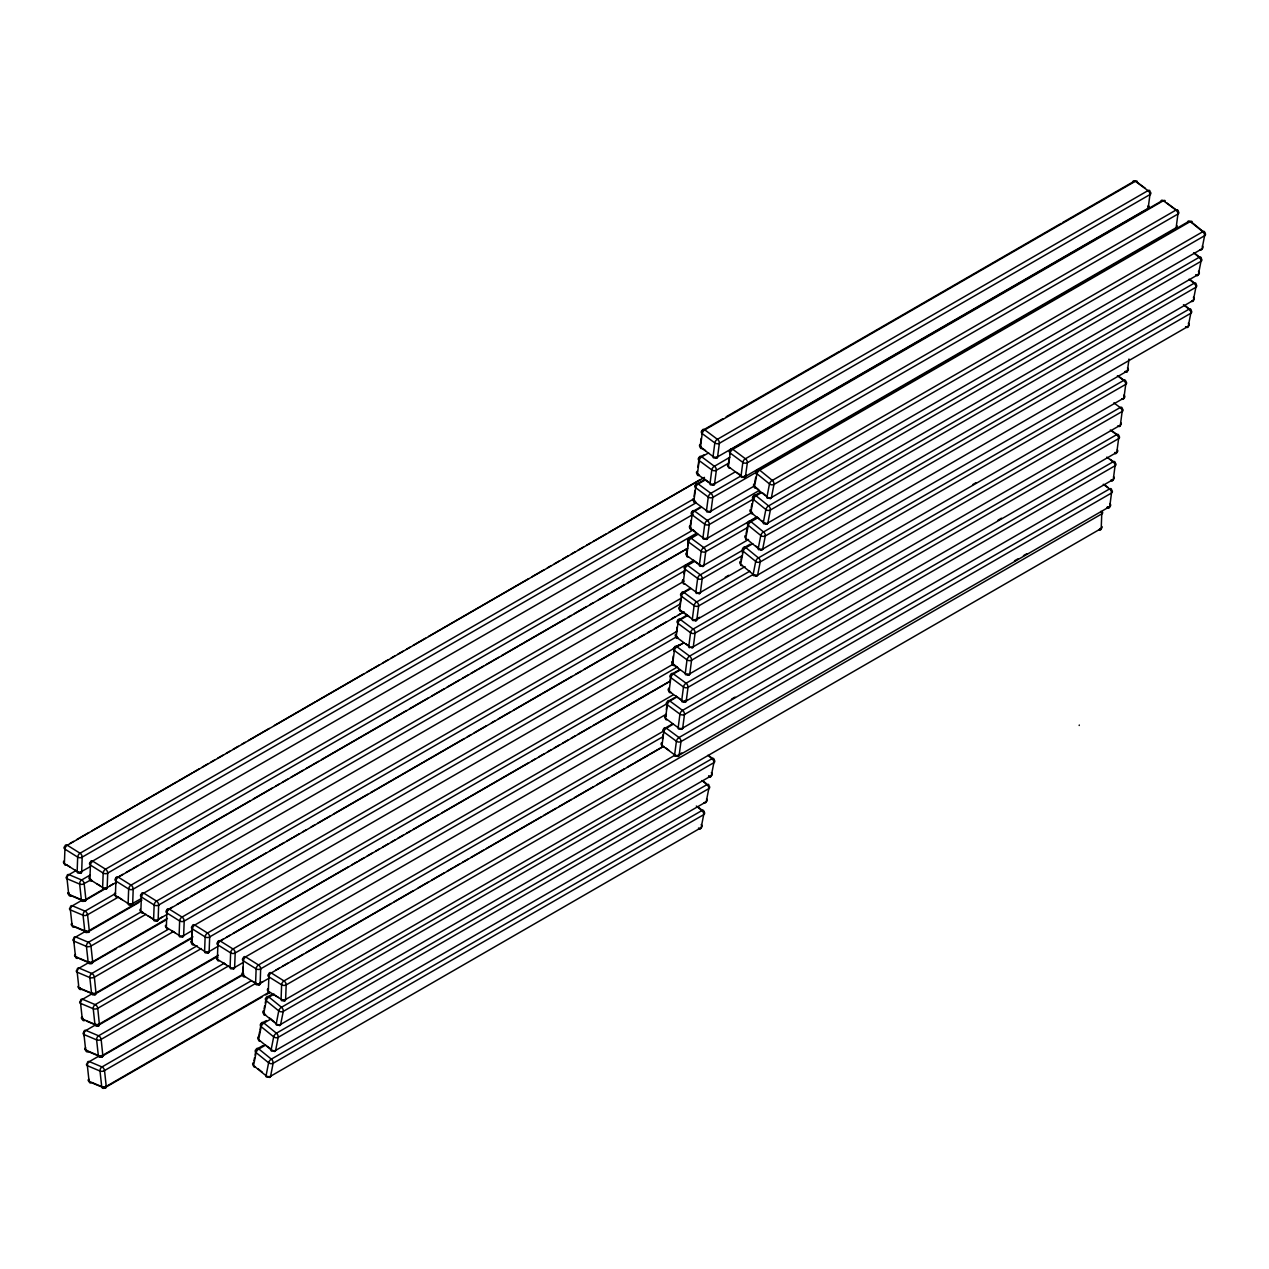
<?xml version="1.0" encoding="UTF-8"?>
<svg xmlns="http://www.w3.org/2000/svg" width="1269" height="1269" viewBox="0 0 1269 1269"><rect width="100%" height="100%" fill="white"/><g stroke="black" fill="none" stroke-linecap="round" stroke-linejoin="round"><path stroke-width="1.5" d="M681.025 729.247L682.706 728.041L684.483 714.479A3.22 1.856 60 0 0 682.532 710.386L669.905 701.043A3.22 1.856 60 0 0 667.335 701.805L667.335 701.805A3.22 2.094 7.4 0 0 667.304 704.787L665.543 718.349A3.22 1.586 -53.5 0 0 666.875 719.729M1125.698 381.334A3.22 1.586 -53.5 0 0 1123.731 380.399L693.144 629.091L680.517 619.653A3.22 1.856 60 0 0 677.947 620.398L686.529 615.449M749.868 571.145L696.697 601.95L684.07 592.512A3.22 1.856 60 0 0 681.485 593.273L690.066 588.308M743.126 549.953L700.329 574.809L687.608 565.371A3.22 1.856 60 0 0 685.038 566.133L691.891 562.167M729.834 457.268L714.384 466.294L701.757 456.84A3.22 1.856 60 0 0 699.187 457.601L704.343 454.635M722.807 418.738L702.217 430.619A3.22 1.856 60 0 1 704.787 429.858L717.429 439.312L1147.985 190.62A3.22 1.586 -53.5 0 1 1149.952 191.714A3.22 2.094 7.4 0 1 1149.936 194.696L1148.144 208.386M740.493 444.118L730.198 450.067A3.22 1.856 60 0 1 732.784 449.305L745.411 458.759L1175.982 210.067A3.22 1.586 -53.5 0 1 1177.933 211.177A3.22 2.094 7.4 0 1 1177.918 214.16L1176.141 227.722A3.22 2.094 7.4 0 0 1176.982 225.723M663.639 746.759A3.22 1.586 -53.5 0 1 662.006 745.49L663.766 731.912A3.22 2.094 7.4 0 1 663.798 728.929L672.364 723.98M673.902 651.409L674.41 647.539A3.22 2.094 7.4 0 0 674.394 650.521L672.618 664.084L685.26 673.427A3.22 1.586 -53.5 0 0 687.211 674.537L688.908 674.997L689.797 673.776L691.557 660.213A3.22 1.856 60 0 0 689.622 656.121L676.98 646.778A3.22 1.856 60 0 0 674.41 647.539L679.565 644.557M677.932 620.303L677.947 620.398A3.22 2.094 7.4 0 0 677.932 623.38L676.155 636.959L688.797 646.286A3.22 1.586 -53.5 0 0 689.686 647.729M705.088 480.015L698.22 483.981A3.22 1.856 60 0 0 695.65 484.726L695.65 484.726A3.22 2.094 7.4 0 0 695.634 487.708L693.857 501.287L706.5 510.614A3.22 1.586 -53.5 0 0 707.658 512.042M1102.063 526.651A3.22 1.935 2.1 0 1 1101.206 528.459L1101.762 513.913L286.064 984.966M1107.821 506.87A3.22 1.586 -53.5 0 1 1107.171 507.346L1108.852 507.822L1109.74 506.585A3.22 2.094 7.4 0 0 1109.756 503.603M676.774 697.093L669.905 701.043A3.22 1.586 -53.5 0 0 667.304 704.787L679.946 714.13A3.22 2.094 7.4 0 0 684.483 714.479L1115.07 465.755L1113.278 479.46A3.22 2.094 7.4 0 0 1113.532 476.668M1117.339 449.813A3.22 2.094 7.4 0 1 1116.815 452.319L1118.608 438.63L688.02 687.338A3.22 2.094 7.4 0 1 683.483 686.989L670.857 677.646A3.22 2.094 7.4 0 1 670.635 674.822M1121.114 423.021A3.22 2.094 7.4 0 1 1120.353 425.194L1122.145 411.489L691.557 660.213A3.22 2.094 7.4 0 1 687.021 659.848L674.394 650.521A3.22 1.586 -53.5 0 1 676.98 646.778L683.848 642.812M1125.54 371.198A3.22 1.586 -53.5 0 1 1124.857 371.674L1126.555 372.15L1127.427 370.929A3.22 2.094 7.4 0 0 1127.459 367.947M701.218 827.658L700.171 828.768L698.458 828.165A3.22 1.856 60 0 0 701.154 827.658L270.583 1076.239A3.22 2.189 11.1 0 1 266.062 1075.747L268.6 1062.772A3.22 1.459 -50.9 0 1 271.344 1059.139L258.828 1048.987A3.22 1.856 60 0 0 256.148 1049.495L256.148 1049.495A3.22 2.189 11.1 0 0 256.1 1052.62L253.562 1065.595L266.062 1075.747A3.22 1.459 -50.9 0 0 267.902 1076.746L269.599 1077.349L270.583 1076.239L273.121 1063.279A3.22 1.856 60 0 0 271.344 1059.139L701.9 810.558A3.22 1.459 -50.9 0 1 703.724 811.557A3.22 2.189 11.1 0 1 703.692 814.682L701.154 827.658A3.22 2.189 11.1 0 0 701.186 824.533M1185.563 326.815L1187.276 327.418L1188.244 326.307L1190.782 313.332A3.22 2.189 11.1 0 0 1190.83 310.207A3.22 1.459 -50.9 0 0 1189.005 309.208L758.434 557.9L745.934 547.653A3.22 1.856 60 0 0 743.253 548.145L743.253 548.145A3.22 2.189 11.1 0 0 743.206 551.285L740.668 564.245L753.167 574.397A3.22 1.459 -50.9 0 0 754.833 575.491M1195.937 283.669A3.22 1.459 -50.9 0 0 1194.081 283.273L763.51 531.965L751.01 521.702A3.22 1.856 60 0 0 748.329 522.209L755.182 518.244M1204.614 232.719A3.22 1.459 -50.9 0 0 1202.79 231.719L772.313 480.412L759.719 470.164A3.22 1.856 60 0 0 757.022 470.656L1187.594 222.075A3.22 1.856 60 0 1 1190.274 221.567A3.22 1.459 -50.9 0 1 1192.099 222.583L1204.614 232.719A3.22 2.189 11.1 0 1 1204.567 235.844L1202.029 248.914L1200.22 249.85M259.558 1040.992A3.22 1.459 -50.9 0 1 258.638 1039.66L261.176 1026.684A3.22 2.189 11.1 0 1 261.224 1023.56L261.24 1023.449M270.773 1019.086L263.904 1023.052A3.22 1.459 -50.9 0 0 261.176 1026.684L273.676 1036.836A3.22 2.189 11.1 0 0 278.197 1037.328L708.8 788.62L706.23 801.722A3.22 2.189 11.1 0 0 706.563 798.851M274.136 994.135L268.98 997.101A3.22 1.856 60 0 0 266.3 997.608L266.3 997.608A3.22 2.189 11.1 0 0 266.252 1000.733L278.752 1010.885A3.22 2.189 11.1 0 0 283.273 1011.393L713.876 762.669L711.29 775.771A3.22 2.189 11.1 0 0 711.338 772.647M753.389 496.179L753.405 496.258A3.22 2.189 11.1 0 0 753.358 499.399L750.82 512.359L763.319 522.511A3.22 1.459 -50.9 0 0 765.144 523.51L766.857 524.113L767.84 523.002L770.378 510.043A3.22 1.856 60 0 0 768.586 505.903L756.086 495.767A3.22 1.856 60 0 0 753.405 496.258L760.258 492.309M756.308 474.368L757.022 470.656A3.22 2.189 11.1 0 0 756.974 473.797L754.436 486.757L766.952 496.909A3.22 1.459 -50.9 0 0 768.459 498.082M763.446 531.949L763.51 531.854A3.22 1.856 60 0 1 765.302 535.978L762.685 549.08L1193.32 300.372A3.22 1.856 60 0 1 1191.528 301.387L1193.32 300.372A3.22 2.189 11.1 0 0 1193.368 297.247M761.241 492.784L756.086 495.767A3.22 1.459 -50.9 0 0 753.358 499.399L765.857 509.535A3.22 2.189 11.1 0 0 770.378 510.043L1200.982 261.335L1198.396 274.421A3.22 2.189 11.1 0 0 1198.444 271.296M104.581 888.506L85.88 899.435L84.166 883.589L91.067 879.75M71.825 923.404A3.22 1.602 -6.2 0 0 72.095 925.482L84.753 930.811A3.22 2.094 -67.1 0 0 87.323 932.287L88.83 932.144L89.274 930.463L87.561 914.743L118.493 897.04M269.361 992.088L106.231 1086.407L104.534 1070.544L255.767 983.364M64.1 861.001A3.22 1.935 2.1 0 0 64.386 863.539L77.139 871.517A3.22 1.935 2.1 0 0 81.692 871.629L82.184 857.13L695.602 503.095M107.167 887.713L107.722 873.056L696.649 533.17M115.717 883.716L115.923 878.307A3.22 1.935 2.1 0 0 115.923 881.051L115.384 895.454L128.121 903.449A3.22 1.777 -57.9 0 0 130.31 904.702L131.944 904.956L132.674 903.544L133.213 889.141A3.22 1.856 60 0 0 131.04 885.143L118.287 877.165A3.22 1.856 60 0 0 115.923 878.307L115.86 878.243M684.102 581.186L143.778 893.122A3.22 1.856 60 0 0 141.414 894.28L140.875 911.428A3.22 1.777 -57.9 0 0 142.731 912.839M680.343 603.949L158.641 905.051L158.165 919.644L166.762 914.552M192.254 930.526L183.64 935.602L184.195 921.072A3.22 1.856 60 0 0 182.022 917.075L169.269 909.096A3.22 1.856 60 0 0 166.905 910.238L172.061 907.256M191.302 941.027A3.22 1.935 2.1 0 1 191.857 940.599L192.254 929.796M243.236 962.441L234.622 967.533L235.193 952.987A3.22 1.856 60 0 0 233.004 948.99L220.267 941.011A3.22 1.856 60 0 0 217.887 942.169L223.043 939.187M243.045 967.121L242.839 972.53A3.22 1.935 2.1 0 0 242.839 975.274L255.592 983.253A3.22 1.777 -57.9 0 0 257.766 984.506L259.399 984.76L260.145 983.364L260.668 968.834L663.37 736.464M268.869 974.084A3.22 1.856 60 0 1 271.249 972.942L283.986 980.921A3.22 1.856 60 0 1 286.175 984.918L285.62 999.449L1101.318 528.412L1099.715 529.95M217.491 957.667L217.348 956.572A3.22 1.856 60 0 0 217.618 958.095M681.501 593.162L681.485 593.273A3.22 2.094 7.4 0 0 681.469 596.256L679.692 609.818L692.335 619.161A3.22 1.586 -53.5 0 0 694.302 620.255L695.983 620.731L696.871 619.51L698.632 605.947A3.22 1.856 60 0 0 696.697 601.855L696.618 601.934M661.784 742.651A3.22 2.094 7.4 0 0 662.006 745.49L674.632 754.817A3.22 1.586 -53.5 0 0 676.599 755.927A3.22 1.856 60 0 0 679.169 755.182L1109.74 506.585L1111.533 492.895A3.22 2.094 7.4 0 0 1111.533 490.04A3.22 1.586 -53.5 0 0 1109.566 488.93L1103.253 484.266M696.713 601.95L696.697 601.855A3.22 1.586 -53.5 0 0 694.111 605.583L692.335 619.161A3.22 2.094 7.4 0 0 696.871 619.51L1127.427 370.929L1128.982 359.048M1175.268 228.943L1176.141 227.722L745.474 476.383L747.346 462.741A3.22 1.856 60 0 0 745.411 458.648L745.442 458.759M87.323 932.287A3.22 1.856 60 0 0 89.274 930.463L141.954 900.054M1193.32 300.372L1195.89 287.27A3.22 2.189 11.1 0 0 1195.906 284.272M679.565 729.056A3.22 1.586 -53.5 0 1 678.169 727.692L679.946 714.13A3.22 1.586 -53.5 0 1 682.532 710.386L1113.103 461.805A3.22 1.586 -53.5 0 1 1115.07 462.915A3.22 2.094 7.4 0 1 1115.039 465.897L1115.039 465.897A3.22 1.856 60 0 0 1113.103 461.805L1106.79 457.126M127.122 902.703L130.31 904.702A3.22 1.856 60 0 0 132.674 903.544L132.674 903.544A3.22 1.935 2.1 0 1 128.121 903.449L128.661 889.03A3.22 1.777 -57.9 0 1 131.04 885.143L692.493 560.993M217.745 946.484L209.131 951.576L209.686 936.903L676.948 667.256M72.872 896.453L83.928 901.133A3.22 1.856 60 0 0 85.895 899.293L85.895 899.293A3.22 1.602 -6.2 0 1 81.359 899.658L68.7 894.312A3.22 1.602 -6.2 0 1 67.987 892.678M89.258 930.605L89.29 930.605A3.22 1.602 -6.2 0 1 84.753 930.811L83.056 915.235A3.22 2.094 -67.1 0 1 85.023 911.142L115.606 893.487M167.429 918.455L92.653 961.759L90.971 946.039A3.22 1.856 60 0 0 88.418 942.296L75.775 936.966A3.22 1.856 60 0 0 73.824 938.79A3.22 1.602 -6.2 0 0 73.792 941.059L75.49 956.636A3.22 2.094 -67.1 0 0 78.075 958.111A3.22 1.856 60 0 1 77.076 957.429L78.075 958.111M97.967 1085.407L105.137 1088.231L106.247 1086.248A3.22 1.602 -6.2 0 1 101.71 1086.613L89.068 1081.283A3.22 1.602 -6.2 0 1 88.782 1079.205M1109.725 506.712L1109.74 506.696A3.22 1.856 60 0 1 1107.171 507.346M1113.278 479.555L1112.39 480.681L1110.708 480.205A3.22 1.856 60 0 0 1113.278 479.46L682.706 728.041A3.22 1.856 60 0 1 680.47 729.009M1116.799 452.43L1116.815 452.319A3.22 1.856 60 0 1 1114.801 453.414M1120.368 425.289L1119.464 426.416L1117.783 425.94A3.22 1.856 60 0 0 1120.353 425.194L689.797 673.776A3.22 2.094 7.4 0 1 685.26 673.427L687.021 659.848A3.22 1.586 -53.5 0 1 689.622 656.121L1120.178 407.539A3.22 1.586 -53.5 0 1 1122.145 408.634A3.22 2.094 7.4 0 1 1122.129 411.616L1122.129 411.616A3.22 1.856 60 0 0 1120.178 407.539L1113.865 402.86M1127.538 370.881L1127.427 370.929A3.22 1.856 60 0 1 1124.968 371.754M700.44 444.182L701.202 438.376M701.773 434.014L702.217 430.619A3.22 2.094 7.4 0 0 702.201 433.601L700.425 447.164A3.22 1.586 -53.5 0 0 701.519 448.591M662.466 739.113L663.037 734.751M666.32 709.561L666.891 705.199M669.984 681.453L670.651 676.361M673.3 656.01L672.697 662.148M676.409 632.279L677.075 627.187M680.168 603.441L680.739 599.079M684.023 573.889L684.594 569.527M687.243 549.176L686.799 552.57A3.22 2.094 7.4 0 0 686.783 555.552A3.22 1.586 -53.5 0 0 688.417 556.821M687.687 545.781L688.353 540.689M690.336 525.429L691.002 520.353M691.605 515.737L692.113 511.867A3.22 2.094 7.4 0 0 692.097 514.849L690.32 528.412A3.22 1.586 -53.5 0 0 691.653 529.792M694.127 496.353L694.889 490.548M697.934 467.293L699.187 457.601A3.22 2.094 7.4 0 0 699.171 460.584L697.395 474.146L710.037 483.489A3.22 1.586 -53.5 0 0 711.988 484.599L713.686 485.059L714.574 483.838L716.335 470.276A3.22 1.856 60 0 0 714.399 466.183L714.304 466.262M676.599 755.927L678.28 756.403L679.169 755.182L680.945 741.604A3.22 1.856 60 0 0 678.994 737.527L666.368 728.184A3.22 1.856 60 0 0 663.798 728.929L663.687 728.977M697.839 593.131L699.52 593.591L700.409 592.369L702.185 578.807A3.22 1.856 60 0 0 700.234 574.714L700.234 574.714A3.22 1.586 -53.5 0 0 697.649 578.458L695.872 592.02A3.22 1.586 -53.5 0 0 697.585 593.257M748.551 539.484L703.946 565.244A3.22 1.856 60 0 1 702.376 566.482L703.946 565.244L705.723 551.666A3.22 1.856 60 0 0 703.772 547.589L691.145 538.246A3.22 1.856 60 0 0 688.575 539.008A3.22 2.094 7.4 0 0 688.544 541.99L686.783 555.552L699.409 564.895A3.22 1.586 -53.5 0 0 701.122 566.117M728.438 463.629L729.104 458.553M729.707 453.937L730.198 450.067A3.22 2.094 7.4 0 0 730.183 453.049L728.406 466.611L741.048 475.954A3.22 1.586 -53.5 0 0 743.015 477.065L744.697 477.525L745.585 476.303A3.22 2.094 7.4 0 1 741.048 475.954L742.825 462.392A3.22 1.586 -53.5 0 1 745.411 458.648L745.411 458.648M1079.173 725.487L1079.3 725.027M704.2 802.642A3.22 1.856 60 0 0 706.23 801.722L704.422 802.738M711.322 775.851L710.323 776.882L708.61 776.279A3.22 1.856 60 0 0 711.29 775.771L280.623 1024.432L283.273 1011.393A3.22 1.856 60 0 0 281.496 1007.253L268.98 997.101A3.22 1.459 -50.9 0 0 266.252 1000.733L263.714 1013.709L276.214 1023.861A3.22 1.459 -50.9 0 0 278.054 1024.86L279.751 1025.463L280.735 1024.353A3.22 2.189 11.1 0 1 276.214 1023.861L278.752 1010.885A3.22 1.459 -50.9 0 1 281.496 1007.253L712.052 758.672A3.22 1.459 -50.9 0 1 713.876 759.671A3.22 2.189 11.1 0 1 713.828 762.796L713.828 762.796A3.22 1.856 60 0 0 712.052 758.672L707.896 755.293M761.4 520.464L765.144 523.51A3.22 1.856 60 0 0 767.84 523.002L1198.507 274.374L1197.428 275.532L1195.715 274.929M75.521 954.367L75.521 954.367A3.22 1.602 -6.2 0 0 75.49 956.636L88.132 961.981A3.22 2.094 -67.1 0 0 90.718 963.441L92.225 963.298L92.685 961.759A3.22 1.856 60 0 1 90.718 963.441L79.661 958.777M105.153 888.919A3.22 1.856 60 0 0 107.183 887.586L107.183 887.586A3.22 1.935 2.1 0 1 102.63 887.475L89.893 879.496A3.22 1.935 2.1 0 1 89.591 876.958M669.54 690.431L669.096 688.242A3.22 1.856 60 0 0 669.413 690.146M682.706 728.041L682.69 728.168A3.22 2.094 7.4 0 1 678.169 727.692L665.543 718.349A3.22 2.094 7.4 0 1 665.559 715.367L665.606 716.43M717.429 439.201L717.429 439.201A3.22 1.856 60 0 1 719.364 443.293L717.588 456.856L716.715 458.077L715.018 457.617A3.22 1.586 -53.5 0 1 713.051 456.507L714.828 442.944A3.22 1.586 -53.5 0 1 717.429 439.201L717.524 439.296M693.064 629.059L693.16 628.98A3.22 1.856 60 0 1 695.095 633.072L693.302 646.762L1123.89 398.054A3.22 1.856 60 0 1 1121.764 399.085M1185.896 327.053A3.22 1.856 60 0 0 1188.244 326.307L757.641 575.016L760.226 561.929A3.22 1.856 60 0 0 758.434 557.789L758.529 557.9M768.998 498.082A3.22 1.856 60 0 0 771.457 497.416L771.425 497.527A3.22 2.189 11.1 0 1 766.952 496.909L769.49 483.933A3.22 1.459 -50.9 0 1 772.218 480.301L772.218 480.301A3.22 1.856 60 0 1 773.995 484.441L771.409 497.527L1202.029 248.819A3.22 1.856 60 0 1 1199.887 249.692M92.621 961.759L92.669 961.616A3.22 1.602 -6.2 0 1 88.132 961.981L86.435 946.404A3.22 2.094 -67.1 0 1 88.418 942.296L141.636 911.57M79.328 872.771L80.962 873.024L81.692 871.629A3.22 1.856 60 0 1 79.328 872.771A3.22 1.777 -57.9 0 1 77.139 871.517L77.679 857.114A3.22 1.777 -57.9 0 1 80.058 853.228L693.429 499.098M165.62 925.323A3.22 1.935 2.1 0 0 166.366 927.385L179.103 935.364A3.22 1.935 2.1 0 0 183.656 935.475L182.165 936.966M673.062 664.242L207.513 933.032A3.22 1.777 -57.9 0 0 205.134 936.919L204.595 951.322A3.22 1.777 -57.9 0 0 206.784 952.591A3.22 1.856 60 0 0 209.163 951.433L209.163 951.433A3.22 1.935 2.1 0 1 204.595 951.322L191.857 943.343A3.22 1.935 2.1 0 1 191 941.503M217.348 956.572L217.348 956.572A3.22 1.935 2.1 0 0 217.348 959.316L230.101 967.295A3.22 1.935 2.1 0 0 234.654 967.406L233.147 968.897M253.927 1060.852L254.561 1057.6M255.069 1055.062L255.83 1051.113M258.686 1036.519L259.637 1031.665M259.955 1030.047L261.224 1023.56L266.379 1020.577M264.079 1008.966L264.713 1005.714M265.221 1003.176L265.982 999.226M754.801 482.014L755.753 477.144M741.033 559.502L741.794 555.568M742.302 553.014L742.936 549.778M746.109 533.551L748.012 523.827M751.185 507.616L751.946 503.682M752.454 501.128L753.088 497.892M753.913 486.217L711.005 511.09L712.797 497.4A3.22 1.856 60 0 0 710.862 493.308L698.22 483.981A3.22 1.586 -53.5 0 0 695.634 487.708L708.261 497.051A3.22 2.094 7.4 0 0 712.797 497.4L757.403 471.656M703.93 565.355L703.946 565.244A3.22 2.094 7.4 0 1 699.409 564.895L701.186 551.317A3.22 1.586 -53.5 0 1 703.772 547.589L755.245 517.879M698.061 593.273A3.22 1.856 60 0 0 700.409 592.369L745.014 566.624M1115.134 453.525L1116.91 452.287L686.228 701.027L688.02 687.338A3.22 1.856 60 0 0 686.085 683.245L673.442 673.918A3.22 1.856 60 0 0 670.873 674.664L679.454 669.715M679.153 755.293L679.169 755.182A3.22 2.094 7.4 0 1 674.632 754.817L676.409 741.255A3.22 1.586 -53.5 0 1 678.994 737.527L1109.566 488.93A3.22 1.856 60 0 1 1111.501 493.022L680.945 741.604A3.22 2.094 7.4 0 1 676.409 741.255L663.766 731.912A3.22 1.586 -53.5 0 1 666.368 728.184L673.22 724.218M1137.341 182.133A3.22 1.586 -53.5 0 0 1135.358 181.277A3.22 1.856 60 0 0 1132.789 182.038L1062.454 222.63M669.096 688.242L669.096 688.242A3.22 2.094 7.4 0 0 669.08 691.224L681.707 700.551A3.22 1.586 -53.5 0 0 683.674 701.662L685.371 702.138L686.243 700.916A3.22 2.094 7.4 0 1 681.707 700.551L683.483 686.989A3.22 1.586 -53.5 0 1 686.085 683.245L1116.641 434.664A3.22 1.586 -53.5 0 1 1118.608 435.775A3.22 2.094 7.4 0 1 1118.592 438.757L1118.592 438.757A3.22 1.856 60 0 0 1116.641 434.664L1110.327 430.001M665.527 715.494L665.559 715.367A3.22 1.856 60 0 0 665.591 716.287M700.377 592.496L700.409 592.369A3.22 2.094 7.4 0 1 695.872 592.02L683.245 582.677A3.22 2.094 7.4 0 1 683.261 579.695L683.261 579.695A3.22 1.856 60 0 0 683.341 580.901M696.776 619.637L696.871 619.51A3.22 1.856 60 0 1 694.302 620.255M745.49 476.43L745.585 476.303A3.22 1.856 60 0 1 743.015 477.065L746.442 475.082M107.183 887.586L105.692 889.093M106.215 1086.407L106.247 1086.248A3.22 1.856 60 0 1 104.518 1088.168M183.656 935.475L183.656 935.475A3.22 1.856 60 0 1 182.07 936.95M209.084 951.576L208.417 952.845L206.784 952.591M234.654 967.406L234.654 967.406A3.22 1.856 60 0 1 232.83 968.818M280.671 1024.48L280.735 1024.353A3.22 1.856 60 0 1 278.054 1024.86M706.246 801.786L275.627 1050.415L278.197 1037.328A3.22 1.856 60 0 0 276.42 1033.204L263.904 1023.052A3.22 1.856 60 0 0 261.224 1023.56L261.224 1023.56M270.471 1076.35L270.583 1076.239A3.22 1.856 60 0 1 267.902 1076.746M767.808 523.129L767.84 523.002A3.22 2.189 11.1 0 1 763.319 522.511L765.857 509.535A3.22 1.459 -50.9 0 1 768.586 505.903L1199.157 257.321A3.22 1.459 -50.9 0 1 1200.982 258.321A3.22 2.189 11.1 0 1 1200.934 261.446L1200.934 261.446A3.22 1.856 60 0 0 1199.157 257.321L1193.606 252.817M709.006 512.057A3.22 1.856 60 0 0 711.021 510.979L711.021 510.979A3.22 2.094 7.4 0 1 706.5 510.614L708.261 497.051A3.22 1.586 -53.5 0 1 710.862 493.308L740.017 476.478M693.286 646.762L693.334 646.635A3.22 2.094 7.4 0 1 688.797 646.286L690.558 632.723A3.22 1.586 -53.5 0 1 693.16 628.98L693.16 629.091M689.67 673.855L689.797 673.776A3.22 1.856 60 0 1 687.211 674.537M686.132 700.996L686.243 700.916A3.22 1.856 60 0 1 683.674 701.662L687.1 699.679M1132.884 181.911L1132.789 182.038A3.22 2.094 7.4 0 1 1133.931 181.641M748.091 522.368A3.22 2.189 11.1 0 0 748.282 525.334L760.781 535.486A3.22 2.189 11.1 0 0 765.302 535.978L1195.906 287.27A3.22 1.856 60 0 0 1194.081 283.273L1189.085 279.212M243.648 973.815L102.805 1055.237L101.139 1039.374L228.594 965.947M681.548 597.985L156.531 901.101A3.22 1.777 -57.9 0 0 154.152 905.003L153.612 919.406A3.22 1.777 -57.9 0 0 155.801 920.659A3.22 1.856 60 0 0 158.165 919.517L158.165 919.517A3.22 1.935 2.1 0 1 153.612 919.406L140.875 911.428A3.22 1.935 2.1 0 1 140.209 909.239M242.982 973.624L242.839 972.53A3.22 1.856 60 0 0 243.013 973.767M273.961 1051.351A3.22 1.856 60 0 0 275.659 1050.304L275.659 1050.304A3.22 2.189 11.1 0 1 271.138 1049.796L258.638 1039.66A3.22 2.189 11.1 0 1 258.242 1036.852M757.577 575.016L756.705 575.999L754.992 575.396A3.22 1.856 60 0 0 757.688 574.889L757.688 574.889A3.22 2.189 11.1 0 1 753.167 574.397L755.705 561.421A3.22 1.459 -50.9 0 1 758.434 557.789L758.45 557.916M1187.705 221.996L1187.594 222.075A3.22 2.189 11.1 0 1 1188.45 221.758M710.941 511.106L709.339 512.184M752.089 512.359L707.436 538.23L709.26 524.541A3.22 1.856 60 0 0 707.325 520.449L694.682 511.106A3.22 1.856 60 0 0 692.113 511.867L700.694 506.918M85.8 899.42L85.435 900.99L83.928 901.133A3.22 2.094 -67.1 0 1 81.359 899.658L79.661 884.081A3.22 2.094 -67.1 0 1 81.628 879.988L90.21 875.023M1147.874 209.068L1148.159 208.275A3.22 2.094 7.4 0 0 1148.921 206.101M87.815 1051.351A3.22 1.856 60 0 0 88.259 1051.589L100.901 1056.918L102.408 1056.791L102.852 1055.094A3.22 1.602 -6.2 0 1 98.316 1055.459L85.673 1050.113L83.976 1034.536A3.22 1.602 -6.2 0 1 83.992 1032.268L83.976 1032.141M158.07 919.628L157.435 920.913L155.801 920.659M758.783 490.738L707.325 520.449A3.22 1.586 -53.5 0 0 704.723 524.192L702.947 537.755A3.22 2.094 7.4 0 0 707.483 538.104L706.611 539.325L704.914 538.865A3.22 1.586 -53.5 0 1 702.947 537.755L690.32 528.412A3.22 2.094 7.4 0 1 689.797 525.874M771.457 497.416L770.489 498.511L768.776 497.908M275.547 1050.415L274.675 1051.414M714.399 466.294L714.399 466.183A3.22 1.586 -53.5 0 0 711.798 469.927L710.037 483.489A3.22 2.094 7.4 0 0 714.574 483.838L735.148 471.957M707.404 538.23L707.483 538.104A3.22 1.856 60 0 1 704.914 538.865M85.626 1047.988L85.689 1047.845A3.22 1.602 -6.2 0 0 85.673 1050.113A3.22 2.094 -67.1 0 0 88.259 1051.589M714.463 483.949L714.574 483.838A3.22 1.856 60 0 1 711.988 484.599M760.734 549.889A3.22 1.856 60 0 0 762.764 548.954L762.764 548.954A3.22 2.189 11.1 0 1 758.243 548.462L745.744 538.31A3.22 2.189 11.1 0 1 745.553 535.328M687.386 615.687L680.517 619.653A3.22 1.586 -53.5 0 0 677.932 623.38L690.558 632.723A3.22 2.094 7.4 0 0 695.095 633.072L1125.746 384.348L1123.906 398.165L1122.208 399.259M102.757 1055.205L102.852 1055.094A3.22 1.856 60 0 1 100.901 1056.918A3.22 2.094 -67.1 0 1 98.316 1055.459L96.618 1039.882A3.22 2.094 -67.1 0 1 98.601 1035.774L224.327 963.187M762.653 549.065L760.956 549.969M1126.237 382.032A3.22 2.094 7.4 0 1 1125.666 384.491L1125.666 384.491A3.22 1.856 60 0 0 1123.731 380.399L1117.402 375.735M683.15 579.806L683.309 580.758M663.703 731.007L258.495 964.963A3.22 1.777 -57.9 0 0 256.132 968.85L255.592 983.253A3.22 1.935 2.1 0 0 260.145 983.364L268.727 978.399M86.213 991.263L81.47 989.265A3.22 2.094 -67.1 0 1 78.884 987.79L77.187 972.213A3.22 1.602 -6.2 0 1 77.219 969.944A3.22 1.856 60 0 1 79.17 968.12L91.812 973.466A3.22 1.856 60 0 1 94.366 977.193L95.968 992.881L192.92 936.855M260.034 983.459L260.145 983.364A3.22 1.856 60 0 1 257.766 984.506M283.479 1000.591A3.22 1.856 60 0 0 285.636 999.322L285.636 999.322A3.22 1.935 2.1 0 1 281.083 999.211L268.33 991.232A3.22 1.935 2.1 0 1 268.33 988.488L268.33 988.488A3.22 1.856 60 0 0 268.409 989.297M86.895 991.549L94.953 994.753L96.063 992.77A3.22 1.602 -6.2 0 1 91.527 993.135L78.884 987.79A3.22 1.602 -6.2 0 1 78.043 986.346M285.525 999.401L284.89 1000.718L283.257 1000.464M95.952 992.866L96.063 992.77A3.22 1.856 60 0 1 94.112 994.61A3.22 2.094 -67.1 0 1 91.527 993.135L89.829 977.558A3.22 2.094 -67.1 0 1 91.812 973.466L168.269 929.32M80.581 1000.622A3.22 1.856 60 0 1 82.564 999.274L95.207 1004.62A3.22 1.856 60 0 1 97.761 1008.363L99.347 1024.02L218.395 955.271M699.901 444.626A3.22 2.094 7.4 0 0 700.425 447.164L713.051 456.507A3.22 2.094 7.4 0 0 717.588 456.856L1148.255 208.259A3.22 1.856 60 0 1 1148.048 208.719M99.347 1024.004L99.458 1023.94A3.22 1.602 -6.2 0 1 94.921 1024.305L82.279 1018.959A3.22 1.602 -6.2 0 1 81.866 1016.992M717.477 456.919L717.588 456.856A3.22 1.856 60 0 1 715.018 457.617M726.138 416.803L746.822 404.859M748.345 403.986L839.444 351.386M840.617 350.72L1061.027 223.455M708.625 452.874L701.757 456.84A3.22 1.586 -53.5 0 0 699.171 460.584L711.798 469.927A3.22 2.094 7.4 0 0 716.335 470.276L728.343 463.344M743.872 442.183L786.812 417.39M790 415.534L1160.77 201.485A3.22 1.856 60 0 1 1163.34 200.724A3.22 1.586 -53.5 0 1 1165.307 201.2M70.033 843.441L73.523 841.426M76.822 839.523L88.973 832.512M92.114 830.687L135.339 805.752M136.291 805.196L150.789 796.821M151.582 796.361L177.073 781.641M178.263 780.958L192.365 772.821M193.713 772.044L199.17 768.887M202.294 767.079L207.656 763.986M210.876 762.13L214.461 760.068M217.745 758.164L222.947 755.166M226.326 753.215L229.768 751.232M233.147 749.281L238.35 746.267M241.633 744.364L245.218 742.302M248.438 740.446L269.25 728.422M274.405 725.456L300.166 710.577M301.118 710.037L304.512 708.07M305.306 707.61L315.616 701.662M316.409 701.202L363.981 673.744M367.122 671.92L372.467 668.826M373.99 667.954L379.272 664.908M382.572 663.005L387.759 660.007M391.169 658.04L394.596 656.057M397.958 654.122L403.177 651.108M406.461 649.22L410.046 647.142M413.25 645.287L425.496 638.212M428.541 636.467L440.962 629.297M442.135 628.615L454.032 621.747M454.699 621.366L480.443 606.503M481.221 606.059L484.615 604.092M485.599 603.521L495.893 597.572M496.512 597.223L528.792 578.585M531.949 576.76L544.084 569.749M547.415 567.83L550.873 565.831M554.283 563.864L559.423 560.898M562.77 558.963L568.02 555.933M571.272 554.061L574.873 551.967M578.061 550.143L583.47 547.018M586.564 545.226L590.339 543.053M593.353 541.308L605.789 534.138M608.644 532.472L618.844 526.587M619.526 526.207L640.924 513.834M641.844 513.311L649.427 508.932M650.426 508.361L700.218 479.603M704.469 477.382L67.305 845.249A3.22 1.856 60 0 0 64.941 846.391L64.941 846.391A3.22 1.935 2.1 0 0 64.925 849.135L64.386 863.539A3.22 1.777 -57.9 0 0 66.575 864.792L69.763 866.79M697.363 483.743L704.232 479.777M701.551 507.156L694.682 511.106A3.22 1.586 -53.5 0 0 692.097 514.849L704.723 524.192A3.22 2.094 7.4 0 0 709.26 524.541L753.865 498.796M75.854 870.677L68.986 874.642A3.22 1.856 60 0 0 67.035 876.467M91.955 880.686A3.22 1.856 60 0 1 91.209 880.02L92.066 880.749A3.22 1.777 -57.9 0 1 89.893 879.496L90.432 865.093A3.22 1.935 2.1 0 1 90.432 862.349L693.096 514.405M81.026 871.787L90.273 866.664M693.429 529.776L105.549 869.186A3.22 1.777 -57.9 0 0 103.17 873.072L102.63 887.475A3.22 1.777 -57.9 0 0 104.486 888.903M688.575 539.008L695.428 535.042M697.998 534.281L691.145 538.246A3.22 1.586 -53.5 0 0 688.544 541.99L701.186 551.317A3.22 2.094 7.4 0 0 705.723 551.666L746.886 527.904M117.62 877.339L122.792 874.341M126.107 872.422L131.373 869.392M132.912 868.504L138.242 865.426M141.398 863.602L146.823 860.477M148.203 859.668L162.273 851.547M165.716 849.564L169.142 847.581M171.997 845.947L197.472 831.227M198.329 830.735L204.277 827.309M205.197 826.769L228.055 813.572M229.245 812.89L250.152 800.818M253.277 799.01L272.232 788.065M275.595 786.13L279.037 784.147M282.432 782.18L287.619 779.182M290.934 777.278L303.069 770.267M306.226 768.443L311.651 765.302M313.015 764.525L318.519 761.337M321.517 759.623L327.116 756.387M328.306 755.689L353.797 740.985M354.574 740.525L362.284 736.068M363.172 735.56L369.089 732.15M370.04 731.594L377.575 727.248M378.622 726.645L384.38 723.314M385.49 722.68L391.169 719.396M394.072 717.731L406.461 710.561M409.522 708.8L428.557 697.807M431.841 695.92L443.864 688.972M447.243 687.021L459.315 680.057M462.535 678.201L467.896 675.092M471.037 673.284L476.494 670.143M477.826 669.366L483.362 666.177M486.328 664.464L491.944 661.212M493.118 660.53L498.812 657.247M501.62 655.629L507.394 652.298M508.409 651.711L518.609 645.826M519.418 645.366L522.844 643.383M523.7 642.875L533.9 636.99M534.868 636.435L549.191 628.171M550.318 627.52L564.483 619.335M567.877 617.368L571.272 615.417M574.349 613.641L586.564 606.582M589.815 604.71L593.242 602.727M598.397 599.761L608.692 593.813M612.055 591.877L624.142 584.882M627.346 583.042L632.739 579.933M634.151 579.124L648.189 571.018M649.442 570.289L656.771 566.053M660.197 564.071L663.639 562.088M664.734 561.453L672.221 557.139M673.22 556.552L683.42 550.667M684.245 550.191L687.671 548.208M687.497 548.541L118.287 877.165A3.22 1.777 -57.9 0 0 115.923 881.051L128.661 889.03A3.22 1.935 2.1 0 0 133.213 889.141L685.434 570.336M82.58 899.911L72.381 905.796A3.22 1.856 60 0 0 70.429 907.636L70.429 907.636A3.22 1.602 -6.2 0 0 70.398 909.905L72.095 925.482A3.22 2.094 -67.1 0 0 74.681 926.941L85.753 931.62M109.911 885.794L113.401 883.779M83.928 901.133L115.765 882.637M757.879 517.736L751.01 521.702A3.22 1.459 -50.9 0 0 748.282 525.334L745.744 538.31A3.22 1.459 -50.9 0 0 746.949 539.579M694.46 561.421L687.608 565.371A3.22 1.586 -53.5 0 0 685.006 569.115L683.245 582.677A3.22 1.586 -53.5 0 0 684.641 584.041M750.106 544.195L743.222 548.097M752.803 543.687L745.934 547.653A3.22 1.459 -50.9 0 0 743.206 551.285L755.705 561.421A3.22 2.189 11.1 0 0 760.226 561.929L1190.893 313.221A3.22 1.856 60 0 0 1189.005 309.208L1183.454 304.703M130.31 904.702L141.271 898.595M86.07 931.018L75.775 936.966A3.22 2.094 -67.1 0 0 73.792 941.059L86.435 946.404A3.22 1.602 -6.2 0 0 90.971 946.039L145.919 914.314M89.02 931.303L138.829 902.545M741.635 556.028L702.185 578.807A3.22 2.094 7.4 0 1 697.649 578.458L685.006 569.115A3.22 2.094 7.4 0 1 685.038 566.133L684.927 566.196M690.923 588.546L684.07 592.512A3.22 1.586 -53.5 0 0 681.469 596.256L694.111 605.583A3.22 2.094 7.4 0 0 698.632 605.947L753.532 574.254M725.281 577.284L728.707 575.301M177.105 904.353L187.511 898.341M190.683 896.501L196.092 893.392M197.488 892.583L211.542 884.461M212.78 883.747L226.992 875.547M228.071 874.928L242.458 866.616M243.362 866.092L262.048 855.306M263.048 854.719L266.49 852.736M269.916 850.753L277.34 846.471M278.514 845.804L284.145 842.553M287.095 840.839L292.631 837.651M293.964 836.874L299.436 833.717M302.545 831.925L306.226 829.799M311.127 826.976L314.728 824.898M317.996 823.01L330.019 816.062M333.414 814.095L367.788 794.251M370.802 792.522L376.37 789.302M377.591 788.604L391.835 780.372M392.882 779.769L400.417 775.422M401.385 774.867L407.286 771.457M408.174 770.933L422.736 762.542M423.465 762.114L433.665 756.229M434.759 755.594L448.956 747.393M450.209 746.68L464.248 738.574M467.373 736.766L471.037 734.64M474.241 732.8L486.328 725.82M491.42 722.886L494.847 720.903M498.225 718.952L510.297 711.972M513.517 710.117L541.213 694.127M542.402 693.445L545.797 691.478M546.352 691.161L556.663 685.212M557.694 684.61L572.113 676.298M575.555 674.315L580.694 671.333M584.137 669.35L587.563 667.367M588.277 666.955L598.476 661.07M599.587 660.435L613.768 652.25M615.037 651.505L620.557 648.316M623.618 646.556L629.059 643.415M632.216 641.591L635.864 639.497M639.068 637.625L644.351 634.579M647.666 632.676L651.156 630.661M654.534 628.71L666.542 621.762M671.698 618.796L675.14 616.813M678.328 614.973L682.008 612.848M684.102 611.848L169.269 909.096A3.22 1.777 -57.9 0 0 166.905 912.982L179.643 920.961A3.22 1.935 2.1 0 0 184.195 921.072L676.98 636.562M159.228 918.677L162.67 916.694M89.465 962.172L79.17 968.12A3.22 2.094 -67.1 0 0 77.187 972.213L89.829 977.558A3.22 1.602 -6.2 0 0 94.366 977.193L173.345 931.605M90.718 963.441L116.478 948.577M119.603 946.769L165.478 920.279M696.015 619.272L699.441 617.289M676.52 631.581L182.022 917.075A3.22 1.777 -57.9 0 0 179.643 920.961L179.103 935.364A3.22 1.777 -57.9 0 0 180.975 936.792M673.918 648.411L194.776 925.053A3.22 1.856 60 0 0 192.444 925.751M674.87 647.65L682.405 643.51M972.673 484.631L976.099 482.664M92.859 993.326L82.564 999.274A3.22 2.094 -67.1 0 0 80.581 1003.382L82.279 1018.959A3.22 2.094 -67.1 0 0 84.531 1020.577M95.809 993.627L191.984 938.108M197.155 945.77L95.207 1004.62A3.22 2.094 -67.1 0 0 93.224 1008.712L94.921 1024.305A3.22 2.094 -67.1 0 0 97.507 1025.764L99.014 1025.622L99.458 1023.94A3.22 1.856 60 0 1 97.507 1025.764L86.435 1021.085M680.311 669.953L673.442 673.918A3.22 1.586 -53.5 0 0 670.857 677.646L669.08 691.224A3.22 1.586 -53.5 0 0 671.047 692.319M97.65 1008.363L201.406 948.514M226.39 937.252L229.911 935.221M233.179 933.334L260.811 917.376M262.064 916.662L300.309 894.582M301.15 894.09L315.759 885.651M316.441 885.27L348.721 866.632M351.814 864.839L357.208 861.714M358.683 860.874L364.013 857.796M367.264 855.925L372.499 852.895M375.846 850.96L379.304 848.977M382.699 847.01L387.87 844.028M391.201 842.108L394.738 840.062M397.99 838.174L403.32 835.097M406.492 833.273L410.188 831.132M413.282 829.355L438.773 814.635M442.167 812.668L465.136 799.422M465.961 798.947L469.356 796.98M470.291 796.44L480.586 790.492M481.252 790.111L489.168 785.543M489.739 785.21L498.241 780.308M499.478 779.594L528.824 762.637M532.092 760.75L535.613 758.719M538.96 756.784L544.115 753.818M547.51 751.851L550.984 749.852M554.315 747.933L559.566 744.887M562.802 743.031L568.147 739.938M571.304 738.114L575.016 735.972M578.093 734.196L590.482 727.058M593.384 725.36L605.932 718.127M606.979 717.524L625.68 706.722M626.537 706.23L649.458 693.001M650.569 692.351L663.053 685.149M664.306 684.419L669.461 681.453M670.111 681.294L220.267 941.011A3.22 1.777 -57.9 0 0 217.887 944.897L217.348 959.316A3.22 1.777 -57.9 0 0 218.887 960.839M96.254 1024.495L85.959 1030.444A3.22 1.856 60 0 0 83.992 1032.268L84.42 1036.17M97.507 1025.764L216.444 957.096M673.078 694.92L233.004 948.99A3.22 1.777 -57.9 0 0 230.625 952.876L230.101 967.295A3.22 1.777 -57.9 0 0 231.64 968.818M669.049 700.821L674.188 697.839M235.066 953.035L666.764 703.819M998.053 520.163L1001.479 518.18M245.028 976.527A3.22 1.777 -57.9 0 1 242.839 975.274L243.378 960.871A3.22 1.935 2.1 0 1 243.378 958.127L666.415 714.114M97.935 1056.649L89.338 1061.598A3.22 1.856 60 0 0 87.387 1062.756M102.599 1055.951L211.336 993.167M212.51 992.485L241.919 975.496M731.594 699.092L735.037 697.109M251.516 980.62L101.996 1066.943A3.22 2.094 -67.1 0 0 100.013 1071.036L101.71 1086.613A3.22 2.094 -67.1 0 0 104.121 1088.168M275.674 970.166L279.18 968.136M282.464 966.232L287.762 963.187M290.966 961.331L296.343 958.222M297.755 957.413L303.212 954.256M306.257 952.511L311.793 949.307M313.046 948.577L327.243 940.377M328.338 939.758L338.537 933.873M339.267 933.445L362.331 920.136M363.315 919.565L369.12 916.202M370.167 915.599L391.201 903.449M394.215 901.72L413.297 890.695M418.247 887.84L428.589 881.876M431.983 879.909L444.007 872.977M447.275 871.089L452.589 868.012M454.08 867.155L459.457 864.046M462.566 862.254L468.039 859.097M471.069 857.352L476.636 854.132M477.858 853.418L483.489 850.167M486.36 848.517L492.086 845.217M493.149 844.599L503.349 838.714M504.094 838.27L518.64 829.878M519.56 829.355L533.932 821.059M535.01 820.44L540.737 817.125M543.592 815.475L549.223 812.223M550.46 811.51L556.028 808.305M559.042 806.561L571.32 799.47M574.492 797.63L593.4 786.717M596.795 784.765L608.834 777.802M612.086 775.93L617.416 772.853M618.891 772.012L624.285 768.887M627.378 767.095L632.882 763.938M634.183 763.177L641.464 758.973M642.669 758.275L648.332 755.007M649.474 754.341L661.371 747.489M663.735 746.331L271.249 972.942A3.22 1.777 -57.9 0 0 268.869 976.829L268.33 991.232A3.22 1.777 -57.9 0 0 269.631 992.802M259.479 983.523L262.921 981.54M674.791 755.293L283.986 980.921A3.22 1.777 -57.9 0 0 281.623 984.807L281.083 999.211A3.22 1.777 -57.9 0 0 283.019 1000.606M678.312 754.944L681.739 752.961M1014.534 560.819L1017.96 558.852M1023.449 555.679L1026.859 553.712M104.296 1088.088L262.302 996.847M265.681 994.896L269.123 992.913M268.013 996.625L271.455 994.642M257.861 1048.511L263.016 1045.545M265.697 1045.037L258.828 1048.987A3.22 1.459 -50.9 0 0 256.1 1052.62L268.6 1062.772A3.22 2.189 11.1 0 0 273.121 1063.279L703.692 814.682A3.22 1.856 60 0 0 701.9 810.558L696.348 806.053M90.432 862.349L90.432 862.349A3.22 1.856 60 0 1 92.796 861.207L105.549 869.186A3.22 1.856 60 0 1 107.722 873.183L107.722 873.183A3.22 1.935 2.1 0 1 103.17 873.072L90.432 865.093A3.22 1.777 -57.9 0 1 92.796 861.207M141.414 894.28L141.414 894.28A3.22 1.935 2.1 0 0 141.414 897.009L154.152 905.003A3.22 1.935 2.1 0 0 158.704 905.114L158.673 905.019M243.378 958.127L243.378 958.127A3.22 1.856 60 0 1 245.758 956.969L258.495 964.963A3.22 1.856 60 0 1 260.684 968.961L260.653 968.834M73.824 938.79L74.236 942.677M80.502 1001.082L80.597 1001.114A3.22 1.602 -6.2 0 0 80.581 1003.382L93.224 1008.712A3.22 1.602 -6.2 0 0 97.761 1008.363M82.12 857.273L82.231 857.225A3.22 1.935 2.1 0 1 77.679 857.114L64.925 849.135A3.22 1.777 -57.9 0 1 67.305 845.249L80.058 853.228A3.22 1.856 60 0 1 82.231 857.225L82.152 857.162M168.222 928.797A3.22 1.777 -57.9 0 1 166.366 927.385L166.905 910.238A3.22 1.935 2.1 0 0 166.905 912.982M217.808 942.137L217.887 942.169A3.22 1.935 2.1 0 0 217.887 944.897L230.625 952.876A3.22 1.935 2.1 0 0 235.193 952.987L235.193 952.987M101.044 1039.565L101.155 1039.517A3.22 1.602 -6.2 0 1 96.618 1039.882L83.976 1034.536A3.22 2.094 -67.1 0 1 85.959 1030.444L98.601 1035.774A3.22 1.856 60 0 1 101.155 1039.517L101.092 1039.422M90.734 1083.028A3.22 2.094 -67.1 0 1 89.068 1081.283L87.371 1065.69A3.22 2.094 -67.1 0 1 89.338 1061.598L101.996 1066.943A3.22 1.856 60 0 1 104.55 1070.671L104.55 1070.671A3.22 1.602 -6.2 0 1 100.013 1071.036L87.371 1065.69A3.22 1.602 -6.2 0 1 86.942 1063.739M1202.092 248.851L1202.029 248.819A3.22 2.189 11.1 0 0 1202.362 245.964M1188.355 326.26L1188.355 326.276A3.22 2.189 11.1 0 0 1188.292 323.183M286.064 984.966L286.175 984.918A3.22 1.935 2.1 0 1 281.623 984.807L268.869 976.829A3.22 1.935 2.1 0 1 268.378 974.465M87.498 914.822L87.593 914.87A3.22 1.602 -6.2 0 1 83.056 915.235L70.398 909.905A3.22 2.094 -67.1 0 1 72.381 905.796L85.023 911.142A3.22 1.856 60 0 1 87.593 914.87L87.529 914.759M1123.969 398.085L1123.89 398.054A3.22 2.094 7.4 0 0 1124.144 395.262M1176.141 227.722L1176.141 227.722A3.22 1.856 60 0 1 1175.522 228.832M91.654 1082.743L97.063 1085.027M74.538 869.788L77.726 871.771M96.841 883.747L100.029 885.746M122.347 899.705L117.557 896.723A3.22 1.777 -57.9 0 1 115.384 895.454A3.22 1.935 2.1 0 1 114.829 893.154M147.839 915.679L152.613 918.661M171.727 930.637L174.916 932.636M222.709 962.568L225.898 964.551M252.991 981.524L256.179 983.507M273.707 994.484L278.482 997.482M70.398 895.2L71.286 895.787A3.22 2.094 -67.1 0 1 68.7 894.312L67.019 878.735A3.22 1.602 -6.2 0 1 66.734 876.673M1166.893 203.008L1177.933 211.177M1137.325 182.387L1145.209 188.224M1119.369 376.83L1124.112 380.335M1112.294 431.111L1118.608 435.775M1110.327 459.41L1115.07 462.915M1105.204 485.377L1108.376 487.708M736.686 472.401L739.859 474.733M702.391 448.274L705.548 450.606M702.518 477.588L708.832 482.252M692.287 529.522L695.444 531.854M693.477 560.152L701.376 565.99M683.245 612.086L689.559 616.766M686.021 643.891L689.178 646.222M672.633 661.736A3.22 1.856 60 0 1 672.649 661.101L672.649 661.101A3.22 2.094 7.4 0 0 672.618 664.084A3.22 1.586 -53.5 0 0 674.585 665.194L677.741 667.526M675.774 695.824L682.103 700.504M665.543 747.758L668.7 750.09M1195.43 253.816L1200.982 258.321M1190.354 279.751L1194.652 283.257M1185.278 305.702L1190.83 310.207M756.276 487.756L758.767 489.786M762.526 492.832L765.017 494.862M756.816 516.753L759.592 519.005M755.912 546.067L760.068 549.461M709.72 756.292L713.876 759.671M703.248 781.101L706.31 783.592M701.979 780.562L706.976 784.623A3.22 1.459 -50.9 0 1 708.8 785.622A3.22 2.189 11.1 0 1 708.752 788.747L708.768 788.747A3.22 1.856 60 0 0 706.976 784.623L276.42 1033.204A3.22 1.459 -50.9 0 0 273.676 1036.836L271.138 1049.796A3.22 1.459 -50.9 0 0 272.185 1051.129M698.172 807.052L703.724 811.557M269.71 1018.103L273.882 1021.482M267.41 1046.291L271.582 1049.669M258.162 1068.847L262.334 1072.242M260.621 968.866L260.684 968.961A3.22 1.935 2.1 0 1 256.132 968.85L243.378 960.871A3.22 1.777 -57.9 0 1 245.758 956.969M143.048 912.681L142.191 911.935A3.22 1.856 60 0 0 142.715 912.443M693.588 498.511A3.22 2.094 7.4 0 0 693.857 501.287A3.22 1.586 -53.5 0 0 695.824 502.397L694.317 500.494M674.585 665.194L673.744 664.369A3.22 1.856 60 0 0 674.473 665.115M79.788 987.774L80.581 988.694A3.22 1.856 60 0 1 79.868 987.901M1101.222 528.57L1101.206 528.459A3.22 1.856 60 0 1 1099.16 529.792M243.442 974.766L244.156 975.782M676.615 636.166L677.281 637.228M264.095 1012.757L264.729 1013.836M82.596 1017.817L83.183 1018.928M192 941.693L192.46 942.835M687.243 554.775L686.799 552.57A3.22 1.856 60 0 0 687.179 554.632M763.526 531.965L763.51 531.854A3.22 1.459 -50.9 0 0 760.781 535.486L758.243 548.462A3.22 1.459 -50.9 0 0 759.512 549.715M158.704 905.114A3.22 1.856 60 0 0 156.531 901.101L143.778 893.122A3.22 1.777 -57.9 0 0 141.414 897.009M1100.873 511.359A3.22 1.856 60 0 1 1101.746 514.056L1101.746 514.056A3.22 1.935 2.1 0 0 1102.047 511.534M1100.08 528.491A3.22 1.777 -57.9 0 1 1099.477 529.125M1136.358 181.879A3.22 2.094 7.4 0 1 1136.976 182.165M701.107 446.799A3.22 1.856 60 0 1 700.758 446.101M1148.001 206.022A3.22 1.586 -53.5 0 1 1147.826 206.435M677.694 637.688A3.22 1.856 60 0 0 678.122 638.053A3.22 1.586 -53.5 0 1 676.155 636.959A3.22 2.094 7.4 0 1 675.742 634.294M1123.89 395.246A3.22 1.586 -53.5 0 1 1123.699 395.928M86.942 1050.589A3.22 1.856 60 0 1 86.562 1050.097M84.42 1020.181A3.22 1.856 60 0 1 83.754 1019.641M695.824 502.397A3.22 1.856 60 0 1 695.285 501.905M694.793 501.318A3.22 1.856 60 0 1 694.381 500.636M90.734 879.401A3.22 1.856 60 0 1 90.337 878.719M71.286 895.787A3.22 1.856 60 0 1 70.509 895.295M69.145 893.471A3.22 1.856 60 0 1 68.875 892.757M244.267 975.893A3.22 1.856 60 0 1 243.68 975.179M673.22 663.592A3.22 1.856 60 0 1 672.951 663.021M691.002 528.047A3.22 1.856 60 0 1 690.59 527.206M679.565 606.931A3.22 2.094 7.4 0 0 679.692 609.818A3.22 1.586 -53.5 0 0 681.501 611.008M699.362 475.256A3.22 1.586 -53.5 0 1 697.395 474.146A3.22 2.094 7.4 0 1 697.427 471.164M698.616 474.558A3.22 1.856 60 0 1 698.156 473.924M1115.213 452.319A3.22 1.586 -53.5 0 1 1114.832 452.668M193.491 944.184A3.22 1.856 60 0 1 192.888 943.501M192.396 926.196A3.22 1.935 2.1 0 0 192.396 928.94L191.857 943.343A3.22 1.777 -57.9 0 0 193.713 944.77M255.386 1066.594A3.22 1.459 -50.9 0 1 253.562 1065.595A3.22 2.189 11.1 0 1 253.165 1062.803M709.038 775.993A3.22 1.459 -50.9 0 1 708.61 776.279M265.538 1014.708A3.22 1.459 -50.9 0 1 263.714 1013.709A3.22 2.189 11.1 0 1 263.317 1010.917M740.477 561.279A3.22 2.189 11.1 0 0 740.668 564.245A3.22 1.459 -50.9 0 0 742.333 565.339M751.914 512.613A3.22 1.856 60 0 1 751.565 512.105M752.644 513.358A3.22 1.459 -50.9 0 1 750.82 512.359A3.22 2.189 11.1 0 1 750.629 509.392M1198.396 274.421A3.22 1.856 60 0 1 1196.048 275.167M754.484 483.632A3.22 2.189 11.1 0 0 754.436 486.757A3.22 1.459 -50.9 0 0 755.943 487.93M1190.941 221.932A3.22 2.189 11.1 0 1 1192.099 222.583M755.642 487.137A3.22 1.856 60 0 1 755.277 486.63M730.373 467.722A3.22 1.586 -53.5 0 1 728.406 466.611A3.22 2.094 7.4 0 1 727.771 464.216M1161.5 201.184A3.22 2.094 7.4 0 1 1163.721 201.136M1149.952 194.569L719.364 443.293A3.22 2.094 7.4 0 1 714.828 442.944L702.201 433.601A3.22 1.586 -53.5 0 1 704.787 429.858L1135.358 181.277L1147.985 190.62A3.22 1.856 60 0 1 1149.936 194.696L1150.015 194.569M1177.949 214.033L747.346 462.741A3.22 2.094 7.4 0 1 742.825 462.392L730.183 453.049A3.22 1.586 -53.5 0 1 732.784 449.305L1163.34 200.724L1175.982 210.067A3.22 1.856 60 0 1 1177.918 214.16L1177.997 214.017M1204.598 235.733L773.995 484.441A3.22 2.189 11.1 0 1 769.49 483.933L756.974 473.797A3.22 1.459 -50.9 0 1 759.719 470.164L1190.274 221.567L1202.79 231.719A3.22 1.856 60 0 1 1204.567 235.86L1204.567 235.86M693.334 646.635L693.334 646.635A3.22 1.856 60 0 1 691.542 647.809L693.334 646.635M84.198 883.716L84.198 883.716A3.22 1.602 -6.2 0 1 79.661 884.081L67.019 878.735A3.22 2.094 -67.1 0 1 68.986 874.642L81.628 879.988A3.22 1.856 60 0 1 84.198 883.716L84.198 883.716M209.686 937.03L209.686 937.03A3.22 1.935 2.1 0 1 205.134 936.919L192.396 928.94A3.22 1.777 -57.9 0 1 194.776 925.053L207.513 933.032A3.22 1.856 60 0 1 209.686 937.03L209.686 937.03"/></g></svg>
